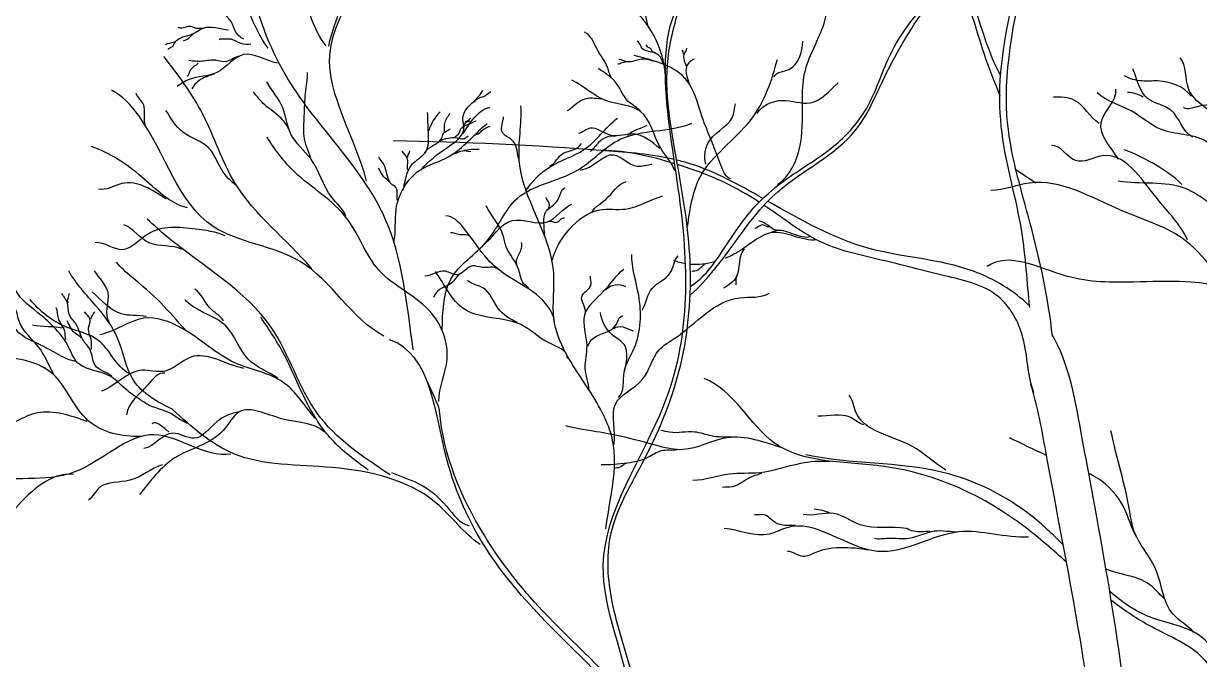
# Model space of a CAD drawing. Header units: millimetres. Extents: x 87938 to 265635, y 330093 to 434310.
# Drawn here: x 185433 to 187852, y 340359 to 341666 of the extents above; entities that cross this region are included whole.
import ezdxf

# ---------------------------------------------------------------- set-up
doc = ezdxf.new("R2010")
doc.units = ezdxf.units.MM

# ---------------------------------------------------------------- blocks, each defined once
blk = doc.blocks.new('A$C62A603CB')
for p, q in [((1171.7, 12795.5), (1158.4, 12789.5)), ((1189, 12812.4), (1171.7, 12795.5)), ((1984.5, 12469.1), (1994.8, 12466.3)), ((1994.8, 12466.3), (2003.3, 12465.9))]:
    blk.add_line(p, q)
blk.add_arc((2003.4, 12491.6), 128, 134.8031, 164.4058)
for points, start_tangent, end_tangent in [([(3558.9, 12691.5), (3402.3, 13071.7), (2992.2, 13362.5), (2611.8, 13847), (2209.1, 14346.4), (2067.4, 14346.4), (1821.3, 14383.6)], (-0.464328, 0.885663), (-0.976956, 0.213439)), ([(3712.7, 11923.4), (3647.3, 12254.4), (3579.1, 12570.4), (3634.9, 13029), (3610, 13586.8), (3554.2, 13971.1)], (-0.10794, 0.994157), (0.605285, 0.796009)), ([(1586, 12775), (1654.6, 13083.3), (1604.5, 13238), (1720.2, 13376.3), (1887.2, 13448.2), (2092.7, 13572.8), (2275.3, 13661.8)], (0.192981, 0.981203), (0.793044, 0.609164)), ([(1834.1, 11883.2), (1751.3, 12270.2), (1457.6, 12692.7), (1294.9, 13242.5), (1249.1, 13398.6)], (-0.136593, 0.990627), (-0.434895, 0.900481)), ([(2575.4, 12675.7), (2478.2, 12890.9), (2327.3, 13035.2), (2203.9, 13227.8), (2101.5, 13290.8)], (0.025976, 0.999663), (-0.736051, 0.676926)), ([(1408.1, 12769.2), (1288.1, 12977.8), (1100.3, 13107.2), (1033.3, 13216.9), (920.1, 13255.1)], (-0.617118, 0.786871), (-0.904212, 0.427084)), ([(1578.9, 12776.2), (1495.3, 12943.8), (1402, 13043.8), (1338.3, 13144.7), (1315.3, 13210.1)], (-0.652332, 0.757934), (-0.533143, 0.846025)), ([(2474.8, 10848), (2392.7, 11250.9), (2571, 11721), (2616.4, 12335.3), (2672.2, 12974.4), (2789.8, 13053.5), (2973.3, 13221.6)], (-0.10854, 0.994092), (0.691868, 0.722024)), ([(2904.6, 12369.3), (2972.2, 12488.5), (2978, 12624.5), (2986.6, 12704.1), (3041.6, 12842), (3084.8, 13038), (3234.4, 13208.4)], (0.841021, 0.541003), (0.644777, 0.76437)), ([(2649.2, 12044.5), (2905.4, 12347.1), (3135.1, 12529.4), (3213, 12671.1), (3343.6, 12892.9), (3515.4, 13053.1)], (0.749658, 0.661826), (0.893082, 0.449894)), ([(1336.7, 12795.6), (1311, 12820.4), (1298.4, 12848.2), (1276.8, 12873.6), (1260.2, 12906.2), (1244.1, 12932.2)], (-0.911096, 0.412195), (-0.624712, 0.780855)), ([(2649.6, 12070.5), (2743, 12173.6), (2845.6, 12311.8), (2934, 12387), (3069.4, 12481.1), (3161.2, 12583.8), (3234.7, 12746.8), (3332.3, 12887.9)], (0.858446, 0.512903), (0.69625, 0.717799)), ([(1291.8, 12822), (1216.7, 12827.2), (1187.9, 12811.1), (1146.4, 12796.4), (1131.6, 12786.5), (1105.4, 12778.8)], (-0.997257, 0.07402), (-0.837633, -0.546234)), ([(1214.9, 12827.5), (1196.4, 12827.2), (1183.9, 12832.3), (1169, 12832), (1149.7, 12828.2), (1143.3, 12829.9)], (-0.999999, 0.001607), (-0.997106, -0.076023)), ([(1137.2, 12787.4), (1125.5, 12773.4), (1113, 12765.1)], (-0.978866, -0.204503), (-0.504729, -0.863278)), ([(1356.9, 12781.3), (1328.8, 12782.7), (1299.2, 12795.2), (1278.1, 12795.3), (1263.9, 12794.1)], (-0.950012, -0.312212), (-0.896621, -0.442798)), ([(2417.4, 12680.3), (2405.5, 12712.1), (2373.5, 12768.2), (2337.6, 12816)], (-0.511159, 0.859486), (-0.923576, 0.383415)), ([(2574.9, 12719.8), (2563.9, 12736.8), (2545.7, 12755), (2508.1, 12767.7), (2492.3, 12790.2)], (-0.906129, 0.423002), (-0.884998, 0.465595)), ([(2894.3, 12684.7), (2938.4, 12706.9), (2978.8, 12789.4)], (0.424749, 0.905311), (0.016657, 0.999861)), ([(1435.3, 12725.4), (1335.5, 12750.5), (1257.2, 12697.9), (1175.9, 12677.1), (1140.6, 12656.5)], (-0.985387, 0.170331), (-0.812925, -0.582369)), ([(2546.3, 12755), (2536.1, 12760.8), (2531.9, 12767.7), (2522.7, 12772.8), (2518.9, 12779.3)], (-0.88978, 0.456389), (-0.435301, 0.900285)), ([(2629.5, 12750.4), (2624.4, 12763.3)], (-0.421651, 0.906758), (-0.678445, 0.734651)), ([(2638, 12714.8), (2630.6, 12750.9), (2638, 12769)], (-0.3358, 0.941933), (0.010541, 0.999944)), ([(1535.8, 12122.6), (1310.3, 12374), (1216.7, 12573.4), (1101.5, 12744.8)], (-0.655383, 0.755297), (-0.620592, 0.784133)), ([(1202.6, 12725.2), (1177.8, 12701.9), (1170, 12686.3)], (-0.695307, -0.718713), (-0.797944, -0.602731)), ([(1321.8, 12745.4), (1280.5, 12729.3), (1254.1, 12733.7), (1214.5, 12730.6), (1175.3, 12732.8)], (-0.965583, -0.260097), (-0.988886, 0.148674)), ([(2466.3, 12728.9), (2449.3, 12726.1), (2435.2, 12722.1)], (-0.999858, 0.016844), (-0.999271, -0.038167)), ([(2545.9, 12730), (2505.2, 12736.8), (2465.1, 12728.9), (2438.6, 12736.2)], (-0.977565, 0.210636), (-0.992283, 0.123997)), ([(2645.2, 12667.3), (2638.2, 12714.3), (2661.2, 12738.3)], (-0.318692, 0.947858), (0.937029, 0.349251)), ([(4327.5, 12238.9), (4271.7, 12362), (4216.5, 12549.8), (4112.2, 12650.4), (4088.3, 12741)], (-0.349014, 0.937118), (-0.656479, 0.754345)), ([(1250.1, 12693.2), (1213.8, 12679.4), (1183.9, 12650.1)], (-0.943488, -0.331407), (-0.454226, -0.890886)), ([(1533.4, 12447.3), (1514, 12511.1), (1514.3, 12569.6), (1517.8, 12637.2), (1524.1, 12697.4)], (-0.379473, 0.925203), (-0.022491, 0.999747)), ([(2503.5, 12583), (2466.4, 12613), (2426.1, 12672.9), (2379, 12709.4)], (-0.678423, 0.734671), (-0.791847, 0.610719)), ([(4119.9, 12627.8), (4021.6, 12672.8), (3975.2, 12672.8), (3924.2, 12688)], (-0.561593, 0.827414), (-0.859023, 0.511936)), ([(4125.1, 12507.6), (4060.9, 12587.1), (3992.3, 12621.4), (3948.8, 12708.4)], (-0.896877, 0.44228), (-0.411789, 0.911279)), ([(1636.7, 12276), (1594.7, 12331.7), (1533.1, 12444.1), (1474.8, 12516.9), (1451, 12594.1), (1404.6, 12670.1)], (-0.361143, 0.932511), (-0.480008, 0.877264)), ([(2602.8, 12408.9), (2561.7, 12475.3), (2502.6, 12583.1), (2400.6, 12615.1), (2300, 12675)], (-0.291951, 0.956433), (-0.91215, 0.409858)), ([(2844.6, 12577.6), (2918.3, 12616), (3000.6, 12608.7), (3082.8, 12667.6)], (0.527904, 0.849304), (0.727075, 0.686558)), ([(3906.7, 12443.2), (3855.5, 12551.1), (3898.8, 12649.3)], (-0.531549, 0.847028), (-0.151347, 0.988481)), ([(1748, 11923.6), (1502.5, 12142.4), (1246.2, 12245.7), (1027.7, 12571), (948, 12645.4)], (-0.882053, 0.47115), (-0.894016, 0.448034)), ([(1047.3, 12541.1), (1041.7, 12603.7), (1020.2, 12635.8)], (-0.339543, 0.94059), (-0.452815, 0.891605)), ([(1470.9, 12526.5), (1440.1, 12568.8), (1393.4, 12607.2), (1363.7, 12640.9)], (-0.400706, 0.916207), (-0.686946, 0.726708)), ([(1857.3, 12411.3), (1937.4, 12479.5), (1983.1, 12531.8), (1980.2, 12565.7), (2038.6, 12644.5)], (0.617862, 0.786286), (0.449062, 0.893501)), ([(2008.2, 12608), (2024.2, 12621.3), (2042.6, 12628.5), (2062.2, 12641.7)], (0.784082, 0.620657), (0.861744, 0.507343)), ([(2388.4, 12619.2), (2332.6, 12617.7), (2286.5, 12584.8)], (-0.988314, 0.15243), (-0.871843, -0.489785)), ([(3850, 12548.1), (3777.6, 12616), (3715.5, 12625.3)], (-0.846106, 0.533015), (-0.999766, -0.021649)), ([(4255.4, 12385.4), (4163.5, 12496.2), (4030.3, 12531.4), (3944.3, 12584.7), (3844.4, 12637.8)], (-0.646001, 0.763337), (-0.719473, 0.69452)), ([(3979.5, 12625.2), (3932.8, 12639.2)], (-0.877364, 0.479825), (-0.999806, -0.019705)), ([(1314.8, 12366.1), (1271.5, 12411.9), (1232.2, 12477.9), (1157.3, 12522.5), (1107, 12586.2)], (-0.812297, 0.583244), (-0.586461, 0.809978)), ([(1804.7, 12350.8), (1831.6, 12428.2), (1871.3, 12465.6), (1878.9, 12521), (1876.7, 12580.6)], (0.231313, 0.972879), (-0.003421, 0.999994)), ([(1980.2, 12517.3), (2013.2, 12564.5), (2059, 12595.3)], (0.536843, 0.843682), (0.982739, 0.184998)), ([(2400.1, 11357.5), (2419.9, 11618.2), (2343.4, 11776.8), (2247.7, 11975), (2247.2, 12109.7), (2146, 12439.1), (2150.6, 12599.7)], (0.131448, 0.991323), (-0.072556, 0.997364)), ([(2694.1, 12428.5), (2705.7, 12499), (2775.9, 12575.6), (2781.8, 12605.4)], (-0.266953, 0.96371), (0.412315, 0.911041)), ([(4243.2, 12582.3), (4133.6, 12596.1), (4097.4, 12595.5)], (-0.814078, 0.580755), (-0.729407, 0.68408)), ([(1777.7, 12198.7), (1784.2, 12296.3), (1852.1, 12409.6), (1938.8, 12451), (2051.5, 12547.9)], (0.210313, 0.977634), (0.7765, 0.630117)), ([(1919.3, 11943.3), (1944.7, 12090.4), (2051.8, 12203.7), (2139.8, 12327.8), (2315.1, 12410.1), (2442.7, 12501.8), (2653.4, 12548.9)], (0.03781, 0.999285), (0.923246, 0.384209)), ([(1925.2, 12521.2), (1926.3, 12544.2), (1939.8, 12574.3), (1942, 12578.2)], (0.372021, 0.928224), (0.472247, 0.881466)), ([(1956.3, 12509), (1967.2, 12516.4), (1974.3, 12532.1), (1989, 12542.8), (2019.1, 12555.5)], (0.799433, 0.600755), (0.927961, 0.372678)), ([(1977.9, 12536.7), (1985.8, 12544), (1988.2, 12551.1), (1997.9, 12559), (2003.6, 12564.2)], (0.782828, 0.622238), (0.661916, 0.749578)), ([(1990.4, 12552.8), (1996.1, 12553.8), (2000.9, 12557.1)], (0.940832, 0.338872), (0.896943, 0.442146)), ([(2145.6, 12440.8), (2129.4, 12494.5), (2095.4, 12523.7), (2099.7, 12567.9)], (-0.390276, 0.920698), (0.044043, 0.99903)), ([(2164.5, 12349.3), (2236.5, 12421), (2336.1, 12471.3), (2434.2, 12563.8)], (0.538769, 0.842453), (0.778425, 0.627737)), ([(1869.8, 12461.5), (1917.5, 12503.8), (1923.6, 12518.7), (1943.5, 12532)], (0.256032, 0.966668), (0.852492, 0.52274)), ([(1907, 12491.1), (1930.5, 12503.5), (1954.9, 12507.3), (1963.2, 12506.1), (1981.1, 12503.1), (1995.4, 12511.8)], (0.566654, 0.823956), (0.785432, 0.618948)), ([(2015.5, 12514), (2028.2, 12519.3), (2037.7, 12528.5), (2060.6, 12540.6)], (0.811914, 0.583778), (0.888595, 0.458693)), ([(2559.2, 12474.7), (2481.6, 12517.2), (2416.2, 12513), (2354.6, 12534.1), (2319.8, 12518.3)], (-0.776992, 0.62951), (-0.967054, -0.254572)), ([(2428, 12509.6), (2379.2, 12491.9), (2354.9, 12466.1)], (-0.953429, 0.301618), (-0.830032, -0.557715)), ([(2464.2, 12514), (2521.7, 12542.7)], (0.743482, 0.668756), (0.905385, 0.424592)), ([(1171.2, 12300.7), (1036.1, 12391.5), (888.7, 12480.8)], (-0.977926, 0.20895), (-0.93974, 0.341891)), ([(1909.6, 11731.9), (1933.9, 11855.7), (1888.7, 11990.5), (1733.3, 12117.3), (1639.6, 12269.1), (1486.1, 12405.4), (1404.8, 12507.8)], (-0.012811, 0.999918), (-0.533996, 0.845487)), ([(2235.8, 12423.7), (2274.4, 12460.2), (2306.5, 12471.2), (2328.9, 12488.9)], (0.926596, 0.376058), (0.632871, 0.774258)), ([(4109.5, 12206.7), (4017, 12331.6), (3858.6, 12452.9), (3780.5, 12439.2), (3710.1, 12483.3)], (-0.432563, 0.901604), (-0.998342, -0.057565)), ([(1787.7, 12322), (1783.3, 12360.3), (1771.8, 12369.1), (1750.6, 12421.8), (1732.1, 12449.3)], (-0.232445, 0.972609), (-0.647028, 0.762466)), ([(1818.3, 12412.3), (1816.6, 12446.9), (1801.6, 12466.8)], (-0.212768, 0.977103), (-0.53781, 0.843066)), ([(1818.5, 12448.2), (1824, 12467.6)], (-0.144366, 0.989524), (-0.01073, 0.999942)), ([(2326.3, 12411.4), (2423, 12456.3), (2492.3, 12422.8), (2535.2, 12428.3)], (0.996124, 0.087961), (0.998855, 0.047839)), ([(4093.1, 12369), (4005.3, 12432.3), (3924.1, 12470.4)], (-0.712222, 0.701954), (-0.945997, 0.324174)), ([(1766.9, 12374.3), (1747.4, 12392.6), (1732.6, 12416.8)], (-0.668974, 0.743285), (-0.492024, 0.870581)), ([(1108.6, 12326.1), (978.2, 12371.6), (909.4, 12355.2)], (-0.833139, 0.553064), (-0.973395, 0.229133)), ([(2360.6, 12289), (2400, 12325.1), (2459.8, 12378)], (0.475162, 0.879898), (0.953788, 0.30048)), ([(4628.5, 11695.2), (4529.1, 11905.5), (4293.8, 12017.4), (4103.9, 12203.7), (3917.1, 12291.9), (3644.9, 12373.1), (3531.8, 12351.3)], (-0.752982, 0.658041), (-0.999951, -0.009915)), ([(4433.6, 12082.2), (4360.8, 12210.4), (4239.4, 12269.8), (4103.2, 12356.8), (3905.9, 12378.6)], (-0.326471, 0.945207), (-0.987038, 0.160486)), ([(2220.4, 12220), (2224.3, 12289.1), (2258.9, 12323.1), (2281.1, 12359.5)], (0.019305, 0.999814), (0.946447, 0.322859)), ([(2034.5, 12185.2), (2125.7, 12263.2), (2228.6, 12258.9), (2300.6, 12310.7)], (0.799432, 0.600756), (0.935782, 0.352578)), ([(2174.2, 12062.8), (2158.8, 12078.5), (2144.6, 12118.3), (2107.6, 12186.2), (2097.8, 12221.1), (2048.5, 12305.9)], (-0.550039, 0.835139), (-0.445814, 0.895125)), ([(2226.3, 12294.1), (2232.8, 12316.4), (2225, 12330.8)], (0.994536, 0.10439), (0.067509, 0.997719)), ([(2243.2, 12146.6), (2293.3, 12237.5), (2382.5, 12294.3), (2457.1, 12296.7), (2567.6, 12336)], (0.244788, 0.969577), (0.953862, 0.300246)), ([(2249.7, 11966.5), (2196.7, 12045.4), (2107.2, 12102.9), (2055, 12147.3), (1982.2, 12241.5), (1930, 12276.4)], (-0.156568, 0.987667), (-0.999728, -0.023308)), ([(2233.2, 12260.1), (2253.3, 12257.4), (2278.9, 12270.5)], (0.836598, 0.547817), (0.954534, -0.298102)), ([(1281.5, 12217.9), (1193.8, 12237.8), (1055, 12223.4), (979.3, 12177.2), (900.2, 12198.3)], (-0.904082, 0.427359), (-0.998173, -0.060425)), ([(1155.6, 12178.2), (1058.5, 12197.3), (984.2, 12250.7)], (-0.901208, 0.433386), (-0.927795, 0.373091)), ([(2880.9, 12244.6), (2859.6, 12250.2), (2838.3, 12240)], (-0.970453, -0.241291), (-0.992164, -0.124946)), ([(2902.3, 12234.4), (2876.3, 12249.3), (2849.4, 12262.2)], (-0.99723, -0.074384), (-0.951751, 0.306872)), ([(3001.8, 12214.7), (2954.3, 12221.9), (2903.9, 12233.4), (2867.9, 12221.9)], (-0.980392, -0.197057), (-0.975631, -0.21942)), ([(2000.2, 12215.9), (1972.1, 12221.4), (1944.2, 12226.8)], (-0.587379, 0.809312), (-0.975565, -0.219711)), ([(2138.6, 12133.9), (2145.6, 12164.8), (2152.2, 12198.2)], (-0.30911, 0.951026), (-0.309539, 0.950887)), ([(2437.8, 11743.2), (2454.5, 11818), (2483.5, 11888.4), (2496.8, 12043.6), (2476.7, 12163.6)], (0.715551, 0.698561), (0.024134, 0.999709)), ([(2806.7, 12179.7), (2783.5, 12097.1), (2747.3, 12064.7)], (-0.686796, -0.72685), (-0.851143, -0.524934)), ([(4288.3, 12014.4), (4104.9, 12083), (3951.9, 12082.4), (3753.3, 12100), (3520.6, 12127.8)], (-0.554937, 0.831893), (-0.812545, -0.582898)), ([(1164.3, 11942.7), (1092.6, 12021), (1006.9, 12097.4), (962.5, 12140.4)], (-0.697302, 0.716777), (-0.615114, 0.788438)), ([(2082.8, 12120.3), (2036.5, 12125.2), (2008.4, 12129.6), (1964.6, 12103.8), (1929, 12113.9), (1868.3, 12100)], (-0.759059, 0.651022), (-0.999064, -0.043267)), ([(2507.3, 11999.7), (2537, 12064.3), (2589.6, 12109.1), (2612.9, 12159.7)], (0.491026, 0.871145), (0.679865, 0.733338)), ([(2689.8, 12134.2), (2670.3, 12117.5), (2652.7, 12113.8)], (-0.743438, -0.668805), (-0.999974, 0.007188)), ([(1126.5, 11709.2), (1012.6, 11793.9), (965.5, 11918), (901.8, 12012.7), (822.2, 12114.9)], (-0.909229, 0.416296), (-0.485465, 0.874256)), ([(942, 11963.6), (937.6, 12051.2), (898.1, 12115.3)], (-0.606274, 0.795256), (-0.501634, 0.86508)), ([(1972.8, 12107.5), (1953.6, 12085.6), (1900.4, 12049.8), (1893.8, 12038.2)], (-0.932507, -0.361151), (-0.557661, -0.830069)), ([(2287.3, 11858.3), (2230, 11905.6), (2150.8, 11957.4), (2078.3, 11975.4), (1983, 12003.5), (1899.8, 12113.1)], (0.057216, 0.998362), (-0.582902, 0.812543)), ([(2339.1, 11989.7), (2329.4, 12039), (2356.9, 12075.5), (2355.2, 12099.6)], (0.382615, 0.923908), (0.213607, 0.97692)), ([(2351.8, 11764.3), (2340, 11830.2), (2345.1, 11894.8), (2338.3, 11985.6), (2393.9, 12055.3), (2452.9, 12120.2)], (-0.103556, 0.994624), (0.769707, 0.638397)), ([(2786.3, 12102.7), (2782.6, 12073.9)], (-0.532351, -0.846524), (-0.041643, -0.999133)), ([(1034.7, 11734.6), (996.2, 11761.9), (945.3, 11804.7), (892.1, 11823.9), (849, 11844.5), (818.8, 11897.5), (784.1, 11943.8), (743.5, 11982.5), (664.6, 12061.5), (655.3, 12080.9)], (-0.807978, 0.589213), (-0.557715, 0.830032)), ([(1277.1, 11968.8), (1236.4, 12006.5), (1192.1, 12061.1)], (-0.576174, 0.817327), (-0.866519, 0.499144)), ([(2140.5, 11963.1), (2084.1, 12004.7), (2040.6, 12064.5), (1993.6, 12087)], (-0.907775, 0.419458), (-0.72328, 0.690555)), ([(2398.9, 12058.7), (2427.8, 12074.5), (2458.2, 12069.7)], (0.67215, 0.740415), (0.928071, -0.372403)), ([(999.2, 11813.9), (907.9, 11911.9), (817.8, 11949), (708.3, 12031.2)], (-0.879552, 0.475803), (-0.642772, 0.766058)), ([(948.7, 11805.2), (899.3, 11837.9), (885.1, 11883.4), (864.4, 11911.6), (843.9, 11958.3), (822.7, 11989.9), (818, 12021.6), (801.5, 12049)], (-0.717558, 0.696498), (-0.485339, 0.874326)), ([(821.4, 12022.1), (823.4, 12049.1)], (-0.805373, 0.592768), (-0.19232, 0.981332)), ([(1050.4, 11981.2), (976.3, 11988.8), (890.5, 12053.7)], (-0.981307, 0.192448), (-0.765807, 0.643071)), ([(1436.4, 11800.1), (1349, 11856.2), (1283.3, 11953.9), (1207.3, 11998.5), (1163.1, 12030.1)], (-0.8269, 0.562349), (-0.705989, 0.708223)), ([(2423.8, 11603.1), (2428.6, 11723.9), (2507.4, 11795.9), (2556.8, 11883.2), (2601.4, 11916.4), (2794.3, 12036.4), (2880.7, 12050)], (0.219302, 0.975657), (0.835995, 0.548737)), ([(1033.6, 11629), (879.6, 11675.2), (778.1, 11810.2), (466.3, 11900.1), (282.6, 11990.4), (191.6, 11966.7)], (-0.999214, -0.039638), (-0.973619, -0.228181)), ([(842.2, 11849.1), (786.5, 11872.1), (726.8, 11903.5), (674.8, 11934.5), (635.8, 11987.2), (599.7, 12021.6)], (-0.985011, 0.17249), (-0.494838, 0.868985)), ([(776.9, 11814.3), (740, 11883.2), (675, 11970.6), (661.9, 12008.6)], (-0.527331, 0.84966), (-0.629315, 0.77715)), ([(813.3, 11913.9), (810.3, 11937.6), (791.6, 11976.4), (785.6, 12007.1)], (-0.286717, 0.958015), (-0.46509, 0.885263)), ([(888.5, 11883.9), (888.9, 11907.9), (880.3, 11948), (884.4, 11974.6), (868.8, 11995.2)], (-0.050753, 0.998711), (-0.397761, 0.917489)), ([(887.4, 11972.9), (898.3, 11994.9)], (0.298381, 0.954447), (0.658912, 0.75222)), ([(2454.5, 11818), (2454.8, 11897.7), (2418.9, 11927.6), (2384.2, 11993.3)], (0.215742, 0.97645), (-0.160423, 0.987048)), ([(858.9, 11917.1), (842.8, 11930.1), (817.3, 11968)], (-0.343532, 0.939141), (-0.545548, 0.83808)), ([(1546.2, 11682.3), (1452.3, 11787.8), (1310.2, 11845.5), (1153.7, 11947.2), (1042.5, 11975.9), (913.8, 11927.7)], (-0.653862, 0.756614), (-0.983419, -0.181348)), ([(2347.2, 11894.5), (2364.9, 11918.9), (2429.1, 11954.9), (2449.8, 11983.1)], (0.369931, 0.929059), (0.983906, 0.178689)), ([(808.7, 11946.5), (715.2, 11956.1)], (-0.98008, 0.198605), (-0.974523, 0.224288)), ([(2424.1, 11946.1), (2449.8, 11950.7), (2480.9, 11939.3)], (0.734687, 0.678407), (0.96365, -0.267169)), ([(2713.1, 10296.7), (2645.2, 10435.8), (2525.5, 10736.3), (2223.5, 11085.8), (1933, 11562.6), (1765, 11912.7)], (-0.464863, 0.885383), (-0.946352, 0.323137)), ([(1336.6, 11828.8), (1180.5, 11861.7), (1101.2, 11820), (1037.7, 11823.3), (918, 11762)], (-0.981363, 0.192161), (-0.947312, -0.320311)), ([(1104.8, 11814.7), (1054.7, 11781), (991.5, 11692.6)], (-0.983623, 0.180237), (-0.145438, -0.989367)), ([(3399.6, 11530.3), (3299.9, 11600.1), (3135.3, 11699.8), (3115.4, 11749.7)], (-0.865133, 0.501543), (-0.616514, 0.787344)), ([(1572.7, 11642.8), (1447.4, 11681.1), (1323, 11701), (1275.6, 11646.1), (1133.8, 11566.2), (1030.1, 11458.1)], (-0.760646, 0.649167), (-0.629413, -0.777071)), ([(1034.9, 11734.8), (1051.5, 11725.1), (1090.3, 11709.4), (1125, 11694.9), (1156.9, 11675.1), (1169.7, 11667.8)], (0.914706, -0.404119), (0.759742, -0.650225)), ([(875.8, 11672.7), (730.5, 11698), (607.6, 11642.1), (453.8, 11592.3), (311.5, 11453.9)], (-0.937114, 0.349022), (-0.751464, -0.659774)), ([(1323, 11701), (1257.9, 11672.5), (1191, 11623.7), (1127.4, 11638.4), (1042.9, 11593.1)], (-0.985821, -0.167798), (-0.981807, -0.189879)), ([(3158.1, 11663.3), (3120, 11684.4), (3022.8, 11688.6)], (-0.974877, 0.222744), (-0.9992, 0.039994)), ([(1116.8, 11642.8), (1066.5, 11666.4)], (-0.875017, 0.484092), (-0.803681, -0.595061)), ([(2918.2, 11595.1), (2756.3, 11625), (2626.6, 11590.2), (2556.8, 11600.1), (2442.1, 11630), (2282.5, 11659.9)], (-0.950355, 0.311169), (-0.970169, 0.242428)), ([(2773.4, 11627.3), (2709.6, 11630.5), (2662.1, 11642), (2587.6, 11641.2), (2562.3, 11646.1)], (-0.999975, -0.007079), (-0.996485, 0.083768)), ([(4128.2, 11053.4), (4067, 11106.9), (4015, 11241.5), (3952.3, 11351.5), (3940.1, 11408.1), (3884.7, 11645.3)], (-0.655051, 0.755585), (-0.200054, 0.979785)), ([(1298.4, 11577.1), (1072.9, 11634.1), (837, 11523.6), (572.4, 11495.5), (385.5, 11407.4), (149.8, 11249), (94.7, 11147.8)], (-0.986666, -0.16276), (-0.628155, -0.778088)), ([(2610.8, 11589.6), (2562.5, 11586.4), (2525.1, 11567.7), (2462.7, 11550.6), (2386.3, 11545.9)], (-0.979431, -0.201778), (-0.998502, 0.054717)), ([(1097.8, 11545.7), (1001.7, 11500.3), (912.7, 11478.9), (880.3, 11441.7)], (-0.95874, -0.284284), (-0.740948, -0.671562)), ([(2461, 11550), (2446.6, 11540.6), (2427.7, 11535.6)], (-0.99037, -0.138449), (-0.986404, -0.164341)), ([(3056.1, 11554.8), (2972.4, 11549.2), (2852.4, 11522.4), (2763.5, 11518.2), (2655.9, 11499.6)], (-0.99673, 0.080806), (-1, 0)), ([(835.8, 11517.5), (666.2, 11419.5), (569.3, 11301), (429.5, 11159), (260.1, 10997)], (-0.994923, 0.100638), (-0.066755, -0.997769)), ([(1770.1, 11523), (1849.2, 11491.1), (1932.9, 11423.7), (1998.8, 11366.5)], (0.913259, -0.40738), (0.969691, -0.244334)), ([(2858.6, 11520.3), (2819.3, 11505.8), (2771.7, 11481), (2742.8, 11478.9)], (-0.957609, -0.288072), (-0.98301, -0.183551)), ([(3283.4, 11358.8), (3148.1, 11369.7), (3069.6, 11402.4), (2980.1, 11400.2)], (-0.983501, 0.180903), (-0.973085, 0.230447)), ([(3642.3, 11333.6), (3437.2, 11348.4), (3198.3, 11291.3), (2931.8, 11361), (2881.1, 11342), (2747.9, 11358.9)], (-0.998347, -0.057473), (-0.996707, 0.081085)), ([(2957.2, 11367.4), (2898, 11375.8), (2864.2, 11399.1), (2836.7, 11399.1)], (-0.999251, 0.038706), (-0.966644, 0.256123)), ([(3437.2, 11348.4), (3365.3, 11350.5), (3291.3, 11329.3), (3230, 11329.3), (3189.8, 11329.3)], (-0.998879, -0.047333), (-0.967838, 0.251574)), ([(3352.6, 11350.5), (3304, 11350.5), (3284.9, 11358.9)], (-0.9991, -0.042427), (-0.802881, 0.596139)), ([(3187.7, 11293.4), (3014.3, 11287.1), (2980.5, 11276.5), (2934, 11291.3)], (-0.989958, 0.141365), (-1, 0))]:
    blk.add_spline(points, degree=3, dxfattribs=dict(start_tangent=start_tangent, end_tangent=end_tangent))
for points, end_tangent in [([(3559.2, 12628.2), (3511.9, 12754), (3440.5, 12967.7), (3336, 13131.6), (3124.6, 13264.5), (2884.5, 13433.9), (2692.1, 13671.3), (2561.4, 13934.9), (2414.2, 14200.8), (2290.7, 14317.1)], (-0.991488, 0.130198)), ([(2509.8, 10795.2), (2478.9, 10926.1), (2419, 11143.3), (2414.3, 11337.6), (2515.7, 11565.8), (2620.4, 11840.3), (2647.7, 12144.7), (2609.2, 12436.4), (2583.1, 12739.2), (2620.8, 12904.6)], (0.750354, 0.661037))]:
    blk.add_spline(points, degree=3, dxfattribs=dict(end_tangent=end_tangent))
for points, knots in [([(1697.5, 12378.6), (1665.5, 12503.5), (1478.3, 12786.3), (1809.9, 13080.7), (1764, 13508.6), (2044.9, 13675.2), (2123.6, 13874.6), (2133.2, 13897.9)], [0, 0, 0, 0, 0.0745793, 0.1651236, 0.2041516, 0.3085715, 0.3227446, 0.3227446, 0.3227446, 0.3227446]), ([(3646.1, 12007.8), (3637.9, 12082.2), (3629.7, 12255.9), (3561.2, 12472.4), (3552.2, 12754.7), (3630.6, 13022.4), (3657, 13375.8), (3610.9, 13606.4), (3543.5, 13726.1), (3529.8, 13811.1)], [0, 0, 0, 0, 0.0433306, 0.1001931, 0.1301215, 0.2053601, 0.2597158, 0.334455, 0.3375308, 0.3375308, 0.3375308, 0.3375308]), ([(2524.7, 12833.2), (2513.8, 12876), (2508.4, 12957.5), (2526, 13073.5), (2630.7, 13139.8), (2712.1, 13238.7), (2812.4, 13229.3), (2845.2, 13241.2)], [0.0027214, 0.0027214, 0.0027214, 0.0027214, 0.0284028, 0.0503319, 0.0646178, 0.098053, 0.1182501, 0.1182501, 0.1182501, 0.1182501]), ([(2766.9, 12385.6), (2751.2, 12390.1), (2723.7, 12470.1), (2684.2, 12554), (2642.4, 12709.4), (2543.6, 12731.5), (2483.3, 12748)], [0, 0, 0, 0, 0.00947123, 0.04116682, 0.06094782, 0.09483082, 0.09483082, 0.09483082, 0.09483082]), ([(2600.9, 12442.3), (2535.3, 12457.4), (2256.6, 12480.5), (1983.9, 12493.5), (1776.3, 12496.8)], [0.9307099, 0.9307099, 0.9307099, 0.9307099, 0.9699157, 1.0900767, 1.0900767, 1.0900767, 1.0900767]), ([(2863.3, 12327), (2793.1, 12367), (2710.9, 12413), (2621.7, 12437.4), (2608.6, 12440.5)], [0.8752026, 0.8752026, 0.8752026, 0.8752026, 0.92133746, 0.92916983, 0.92916983, 0.92916983, 0.92916983]), ([(2851.8, 12316.3), (2817.9, 12338.1), (2741, 12382.4), (2657.4, 12412.7), (2610.6, 12427.4), (2610.5, 12427.4)], [0.20576741, 0.20576741, 0.20576741, 0.20576741, 0.22898118, 0.25709872, 0.25716957, 0.25716957, 0.25716957, 0.25716957]), ([(3658, 11756.8), (3638.7, 11808.4), (3642.3, 11913.1), (3558.9, 12065), (3384.7, 12102.1), (3211.2, 12148.6), (3030.7, 12186), (2928.4, 12264.7), (2875.8, 12300.6), (2866, 12307.1)], [0, 0, 0, 0, 0.0318766, 0.0594238, 0.0917007, 0.1287027, 0.165845, 0.1957321, 0.2025066, 0.2025066, 0.2025066, 0.2025066]), ([(3645.6, 12012.5), (3599.1, 12057), (3446.2, 12148.6), (3162, 12157.2), (2973.2, 12264.3), (2877, 12319.2)], [0.7115488, 0.7115488, 0.7115488, 0.7115488, 0.7485227, 0.8089993, 0.8722007, 0.8722007, 0.8722007, 0.8722007]), ([(3020.5, 12206.1), (2976.1, 12201), (2893.7, 12257.3), (2817.4, 12185), (2768.3, 12159), (2750.5, 12151.8)], [0, 0, 0, 0, 0.02588337, 0.04503083, 0.05538005, 0.05538005, 0.05538005, 0.05538005]), ([(4217.4, 8401.6), (4165.9, 8552.5), (4156.9, 8853.4), (3969.4, 9256.7), (3934.8, 9793.4), (3990.1, 10504.6), (3886.9, 11163.8), (3794.4, 11652.2), (3760.3, 11844.3), (3712.3, 11927.8)], [0, 0, 0, 0, 0.0923019, 0.1699368, 0.2535162, 0.3993373, 0.5834003, 0.6340824, 0.690575, 0.690575, 0.690575, 0.690575]), ([(2719.3, 10360.9), (2726.2, 10337.4), (2652.5, 10468.9), (2595, 10664.9), (2445.1, 10904.2), (2230.7, 11082.7), (2011.7, 11361.2), (1921.3, 11578.4), (1910.6, 11715.3), (1874.5, 11793.5)], [0.0130988, 0.0130988, 0.0130988, 0.0130988, 0.0433306, 0.1001931, 0.1301215, 0.2053601, 0.2597158, 0.334455, 0.3375308, 0.3375308, 0.3375308, 0.3375308]), ([(3753.9, 11259.9), (3714.3, 11295.3), (3561.8, 11429.9), (3272.2, 11567.7), (2877.4, 11540.7), (2776.5, 11766), (2689, 11799.4)], [0.1554911, 0.1554911, 0.1554911, 0.1554911, 0.1861849, 0.273157, 0.3366933, 0.3908673, 0.3908673, 0.3908673, 0.3908673]), ([(3861.9, 9649), (3859.6, 9860.4), (3911, 10520.8), (3757.1, 11222.5), (3668.5, 11721.5), (3649.1, 11781.1)], [0.3359215, 0.3359215, 0.3359215, 0.3359215, 0.4583977, 0.7136911, 0.7499667, 0.7499667, 0.7499667, 0.7499667]), ([(2031, 11311.3), (1982.2, 11344.8), (1882.4, 11487.9), (1607.1, 11550.7), (1315.5, 11539.3), (1183.8, 11655.9), (1127.3, 11708.1)], [0, 0, 0, 0, 0.0342256, 0.096487, 0.1529365, 0.1960705, 0.1960705, 0.1960705, 0.1960705]), ([(3744.5, 11310.3), (3714.3, 11340.9), (3614.2, 11436.3), (3357.5, 11562.7), (3120.1, 11546), (2988, 11575.2)], [0.1454712, 0.1454712, 0.1454712, 0.1454712, 0.1703646, 0.2259404, 0.3042456, 0.3042456, 0.3042456, 0.3042456]), ([(3961.1, 11332.5), (3944.3, 11360), (3927.8, 11429.8), (3870.6, 11492.8), (3828.4, 11515.8), (3819.4, 11520.2)], [0, 0, 0, 0, 0.01861938, 0.04065898, 0.04644448, 0.04644448, 0.04644448, 0.04644448]), ([(4043.2, 11150.8), (4026.1, 11166.7), (3993.5, 11208), (3927, 11221.3), (3884.7, 11233.4), (3870.2, 11239.2)], [0, 0, 0, 0, 0.01350718, 0.02906276, 0.03804516, 0.03804516, 0.03804516, 0.03804516]), ([(4322.4, 10845), (4280.8, 10873), (4224.2, 10940), (4149.5, 11067.3), (3999.7, 11084.2), (3916.9, 11142.5), (3881.2, 11173.7)], [0, 0, 0, 0, 0.0290258, 0.0503363, 0.0812462, 0.1084733, 0.1084733, 0.1084733, 0.1084733]), ([(4333.9, 10718.6), (4249.7, 10785.1), (4212.7, 10982.5), (4005.2, 11062.2), (3919.2, 11121.4), (3884.5, 11148.3)], [0, 0, 0, 0, 0.062152, 0.0969633, 0.1223584, 0.1223584, 0.1223584, 0.1223584])]:
    blk.add_open_spline(points, degree=3, knots=knots)
for points, start_tangent in [([(2640.4, 12245.1), (2678.1, 12391.9), (2825.1, 12557.1), (2875.7, 12646.4), (2904.3, 12735.6)], (0.694693, 0.719307)), ([(1950.3, 12457.6), (1998.2, 12471.9), (2028.4, 12472.3)], (0.87398, 0.485962)), ([(3663.4, 12372.8), (3601.7, 12414.4)], (-0.77647, 0.630155)), ([(1766.4, 11515.9), (1551.8, 11697.6), (1417.7, 11948), (1112.1, 12214.5), (1052.6, 12266.9)], (-0.882795, 0.469758)), ([(1702, 11530.1), (1594.8, 11620.1), (1521.1, 11729.8), (1456.2, 11867.3), (1386.2, 11979.6)], (-0.570707, 0.821153))]:
    blk.add_spline(points, degree=3, dxfattribs=dict(start_tangent=start_tangent))
for points in [[(2602.8, 12429.8), (2533.6, 12451.2), (2462.5, 12468), (2390.6, 12469.3)], [(2634.5, 12136.1), (2622.7, 12138), (2611.3, 12141.2), (2600.2, 12145.7)], [(2721.4, 12141.9), (2697, 12135.3), (2672.2, 12132.5), (2648.3, 12134.4)], [(3695.2, 11573.4), (3658.7, 11590.1), (3622.7, 11607.6), (3586.4, 11624.6)], [(3059.7, 11403.2), (3045, 11409.9), (3028.8, 11413.8), (3012.8, 11415.5)]]:
    blk.add_open_spline(points, degree=3)

msp = doc.modelspace()

# ---------------------------------------------------------------- block references
at = {"xscale": 0.7, "yscale": 0.7, "zscale": 0.7}
msp.add_blockref('A$C62A603CB', (184950.7, 332677.3), dxfattribs=at)

doc.saveas('drawing.dxf')
